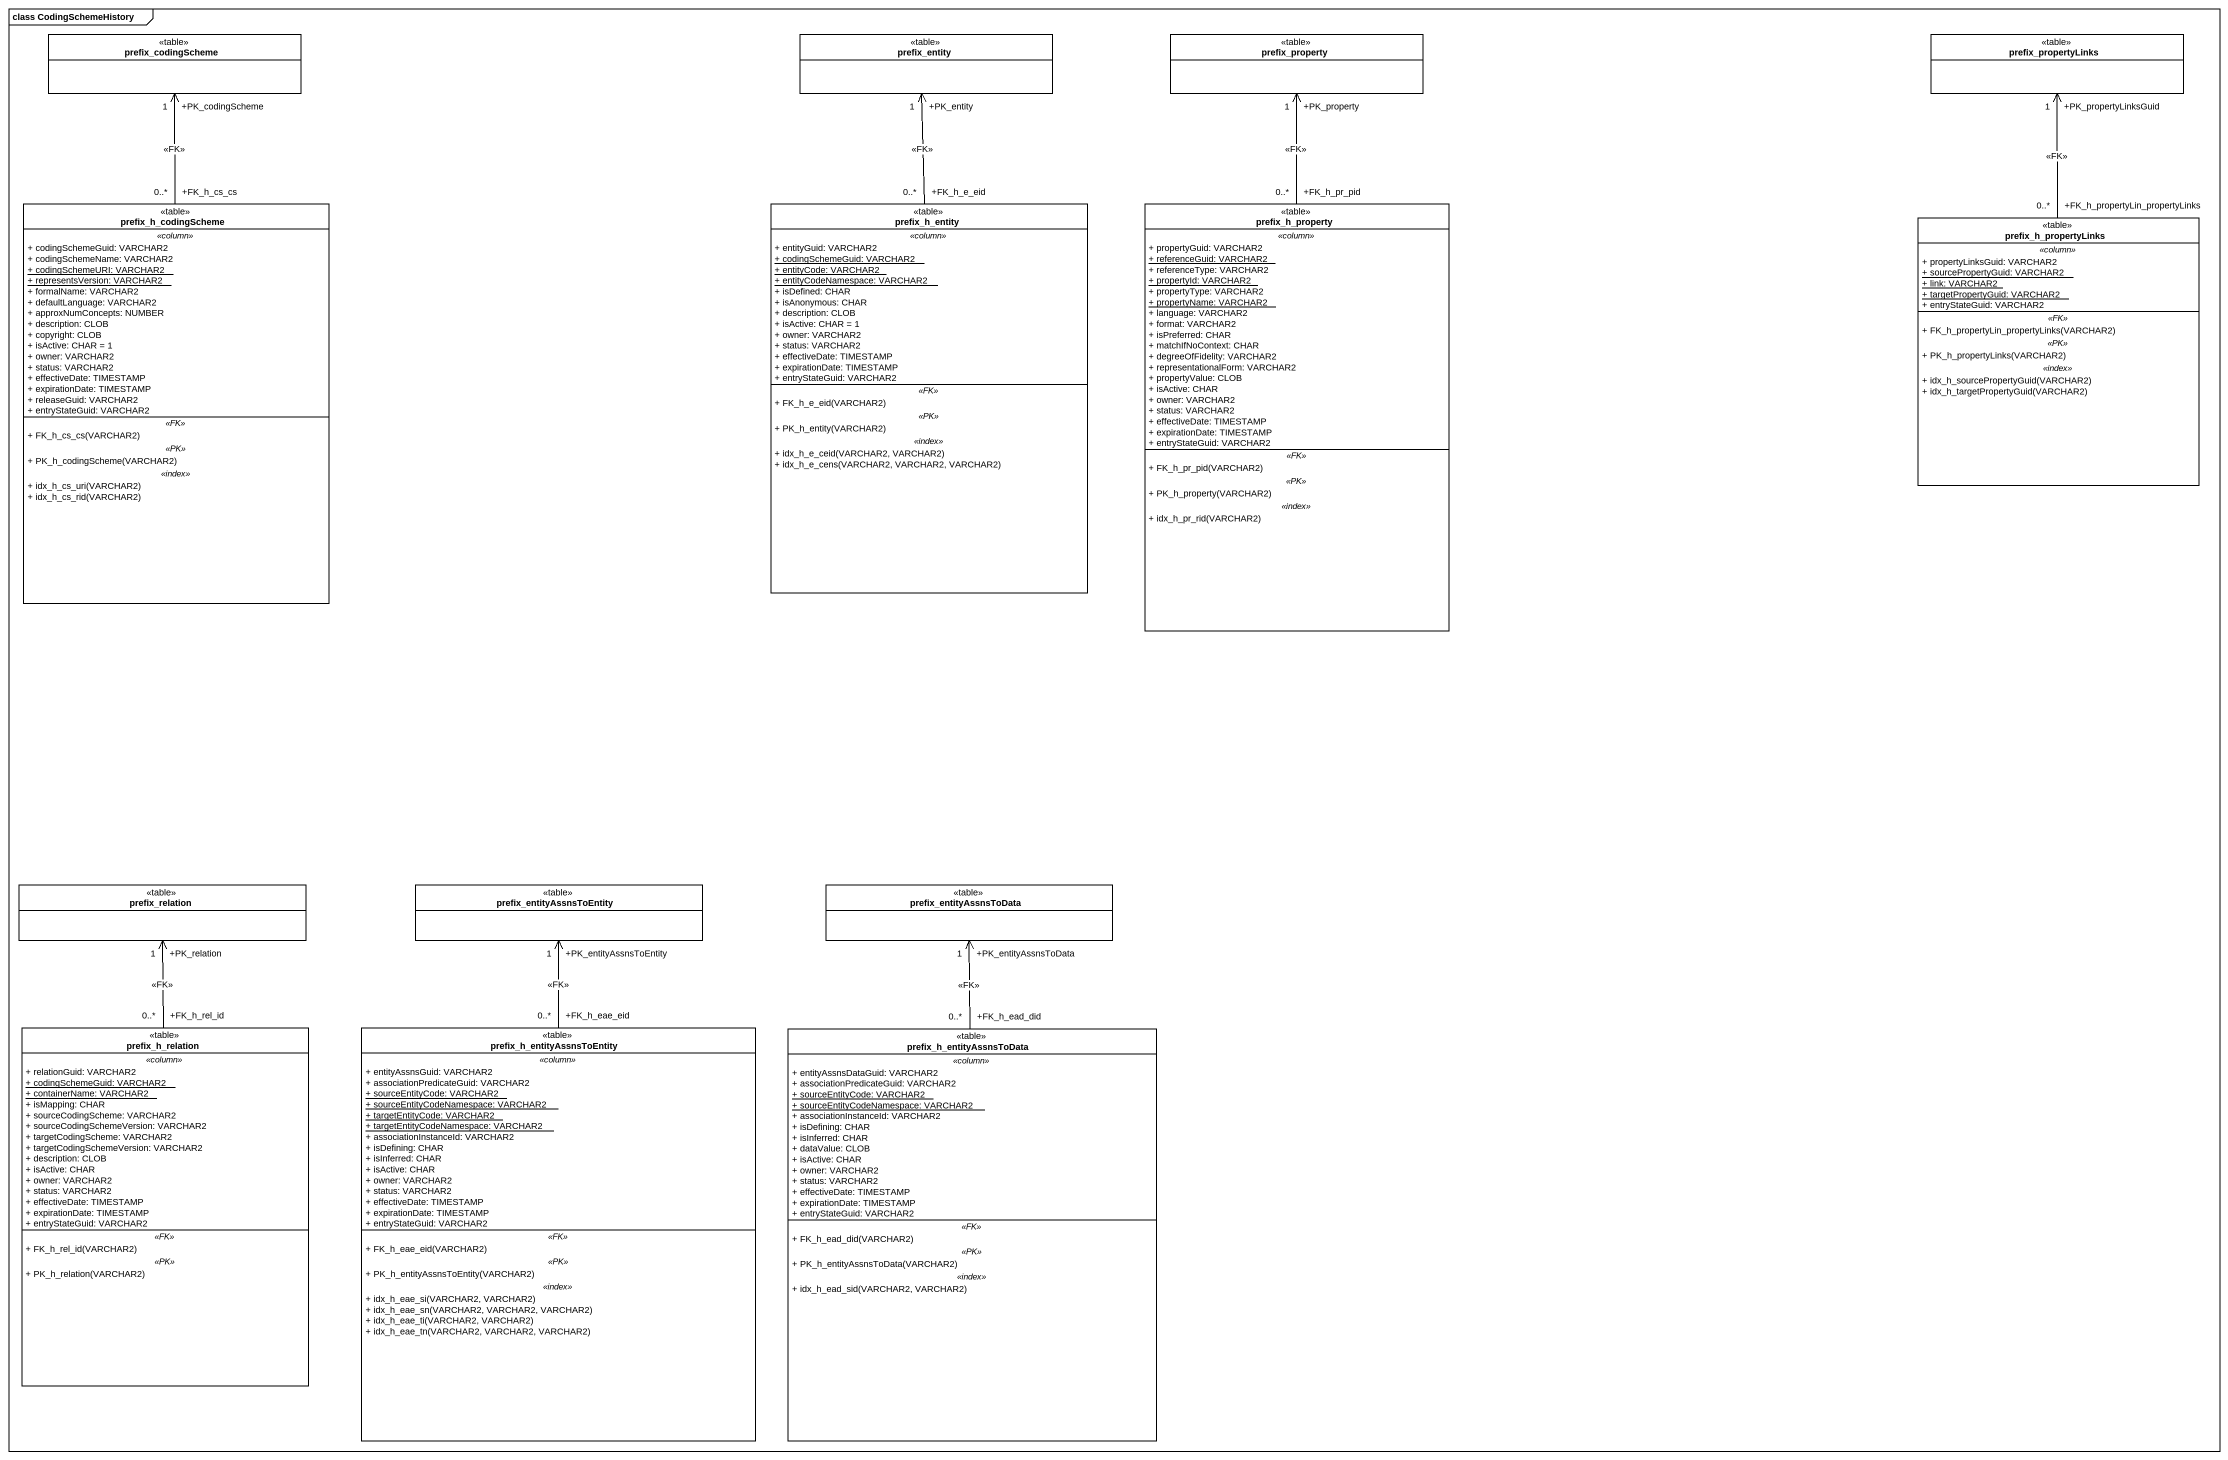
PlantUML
@startuml
mainframe class CodingSchemeHistory
hide circle
hide empty members
skinparam classAttributeIconSize 0
class prefix_codingScheme <<table>> #FFFFFF
class prefix_entity <<table>> #FFFFFF
class prefix_property <<table>> #FFFFFF
class prefix_propertyLinks <<table>> #FFFFFF
class prefix_h_codingScheme <<table>> #FFFFFF {
  .. <<column>> ..
  + codingSchemeGuid: VARCHAR2
  + codingSchemeName: VARCHAR2
  {static} + codingSchemeURI: VARCHAR2
  {static} + representsVersion: VARCHAR2
  + formalName: VARCHAR2
  + defaultLanguage: VARCHAR2
  + approxNumConcepts: NUMBER
  + description: CLOB
  + copyright: CLOB
  + isActive: CHAR = 1
  + owner: VARCHAR2
  + status: VARCHAR2
  + effectiveDate: TIMESTAMP
  + expirationDate: TIMESTAMP
  + releaseGuid: VARCHAR2
  + entryStateGuid: VARCHAR2
  .. <<FK>> ..
  + FK_h_cs_cs(VARCHAR2)
  .. <<PK>> ..
  + PK_h_codingScheme(VARCHAR2)
  .. <<index>> ..
  + idx_h_cs_uri(VARCHAR2)
  + idx_h_cs_rid(VARCHAR2)
}
class prefix_h_entity <<table>> #FFFFFF {
  .. <<column>> ..
  + entityGuid: VARCHAR2
  {static} + codingSchemeGuid: VARCHAR2
  {static} + entityCode: VARCHAR2
  {static} + entityCodeNamespace: VARCHAR2
  + isDefined: CHAR
  + isAnonymous: CHAR
  + description: CLOB
  + isActive: CHAR = 1
  + owner: VARCHAR2
  + status: VARCHAR2
  + effectiveDate: TIMESTAMP
  + expirationDate: TIMESTAMP
  + entryStateGuid: VARCHAR2
  .. <<FK>> ..
  + FK_h_e_eid(VARCHAR2)
  .. <<PK>> ..
  + PK_h_entity(VARCHAR2)
  .. <<index>> ..
  + idx_h_e_ceid(VARCHAR2, VARCHAR2)
  + idx_h_e_cens(VARCHAR2, VARCHAR2, VARCHAR2)
}
class prefix_h_property <<table>> #FFFFFF {
  .. <<column>> ..
  + propertyGuid: VARCHAR2
  {static} + referenceGuid: VARCHAR2
  + referenceType: VARCHAR2
  {static} + propertyId: VARCHAR2
  + propertyType: VARCHAR2
  {static} + propertyName: VARCHAR2
  + language: VARCHAR2
  + format: VARCHAR2
  + isPreferred: CHAR
  + matchIfNoContext: CHAR
  + degreeOfFidelity: VARCHAR2
  + representationalForm: VARCHAR2
  + propertyValue: CLOB
  + isActive: CHAR
  + owner: VARCHAR2
  + status: VARCHAR2
  + effectiveDate: TIMESTAMP
  + expirationDate: TIMESTAMP
  + entryStateGuid: VARCHAR2
  .. <<FK>> ..
  + FK_h_pr_pid(VARCHAR2)
  .. <<PK>> ..
  + PK_h_property(VARCHAR2)
  .. <<index>> ..
  + idx_h_pr_rid(VARCHAR2)
}
class prefix_h_propertyLinks <<table>> #FFFFFF {
  .. <<column>> ..
  + propertyLinksGuid: VARCHAR2
  {static} + sourcePropertyGuid: VARCHAR2
  {static} + link: VARCHAR2
  {static} + targetPropertyGuid: VARCHAR2
  + entryStateGuid: VARCHAR2
  .. <<FK>> ..
  + FK_h_propertyLin_propertyLinks(VARCHAR2)
  .. <<PK>> ..
  + PK_h_propertyLinks(VARCHAR2)
  .. <<index>> ..
  + idx_h_sourcePropertyGuid(VARCHAR2)
  + idx_h_targetPropertyGuid(VARCHAR2)
}
class prefix_relation <<table>> #FFFFFF
class prefix_entityAssnsToEntity <<table>> #FFFFFF
class prefix_entityAssnsToData <<table>> #FFFFFF
class prefix_h_relation <<table>> #FFFFFF {
  .. <<column>> ..
  + relationGuid: VARCHAR2
  {static} + codingSchemeGuid: VARCHAR2
  {static} + containerName: VARCHAR2
  + isMapping: CHAR
  + sourceCodingScheme: VARCHAR2
  + sourceCodingSchemeVersion: VARCHAR2
  + targetCodingScheme: VARCHAR2
  + targetCodingSchemeVersion: VARCHAR2
  + description: CLOB
  + isActive: CHAR
  + owner: VARCHAR2
  + status: VARCHAR2
  + effectiveDate: TIMESTAMP
  + expirationDate: TIMESTAMP
  + entryStateGuid: VARCHAR2
  .. <<FK>> ..
  + FK_h_rel_id(VARCHAR2)
  .. <<PK>> ..
  + PK_h_relation(VARCHAR2)
}
class prefix_h_entityAssnsToEntity <<table>> #FFFFFF {
  .. <<column>> ..
  + entityAssnsGuid: VARCHAR2
  + associationPredicateGuid: VARCHAR2
  {static} + sourceEntityCode: VARCHAR2
  {static} + sourceEntityCodeNamespace: VARCHAR2
  {static} + targetEntityCode: VARCHAR2
  {static} + targetEntityCodeNamespace: VARCHAR2
  + associationInstanceId: VARCHAR2
  + isDefining: CHAR
  + isInferred: CHAR
  + isActive: CHAR
  + owner: VARCHAR2
  + status: VARCHAR2
  + effectiveDate: TIMESTAMP
  + expirationDate: TIMESTAMP
  + entryStateGuid: VARCHAR2
  .. <<FK>> ..
  + FK_h_eae_eid(VARCHAR2)
  .. <<PK>> ..
  + PK_h_entityAssnsToEntity(VARCHAR2)
  .. <<index>> ..
  + idx_h_eae_si(VARCHAR2, VARCHAR2)
  + idx_h_eae_sn(VARCHAR2, VARCHAR2, VARCHAR2)
  + idx_h_eae_ti(VARCHAR2, VARCHAR2)
  + idx_h_eae_tn(VARCHAR2, VARCHAR2, VARCHAR2)
}
class prefix_h_entityAssnsToData <<table>> #FFFFFF {
  .. <<column>> ..
  + entityAssnsDataGuid: VARCHAR2
  + associationPredicateGuid: VARCHAR2
  {static} + sourceEntityCode: VARCHAR2
  {static} + sourceEntityCodeNamespace: VARCHAR2
  + associationInstanceId: VARCHAR2
  + isDefining: CHAR
  + isInferred: CHAR
  + dataValue: CLOB
  + isActive: CHAR
  + owner: VARCHAR2
  + status: VARCHAR2
  + effectiveDate: TIMESTAMP
  + expirationDate: TIMESTAMP
  + entryStateGuid: VARCHAR2
  .. <<FK>> ..
  + FK_h_ead_did(VARCHAR2)
  .. <<PK>> ..
  + PK_h_entityAssnsToData(VARCHAR2)
  .. <<index>> ..
  + idx_h_ead_sid(VARCHAR2, VARCHAR2)
}
prefix_h_codingScheme "+FK_h_cs_cs\n0..*" -up-> "+PK_codingScheme\n1" prefix_codingScheme : <<FK>>
prefix_h_entity "+FK_h_e_eid\n0..*" -up-> "+PK_entity\n1" prefix_entity : <<FK>>
prefix_h_property "+FK_h_pr_pid\n0..*" -up-> "+PK_property\n1" prefix_property : <<FK>>
prefix_h_propertyLinks "+FK_h_propertyLin_propertyLinks\n0..*" -up-> "+PK_propertyLinksGuid\n1" prefix_propertyLinks : <<FK>>
prefix_h_relation "+FK_h_rel_id\n0..*" -up-> "+PK_relation\n1" prefix_relation : <<FK>>
prefix_h_entityAssnsToEntity "+FK_h_eae_eid\n0..*" -up-> "+PK_entityAssnsToEntity\n1" prefix_entityAssnsToEntity : <<FK>>
prefix_h_entityAssnsToData "+FK_h_ead_did\n0..*" -up-> "+PK_entityAssnsToData\n1" prefix_entityAssnsToData : <<FK>>
@enduml
